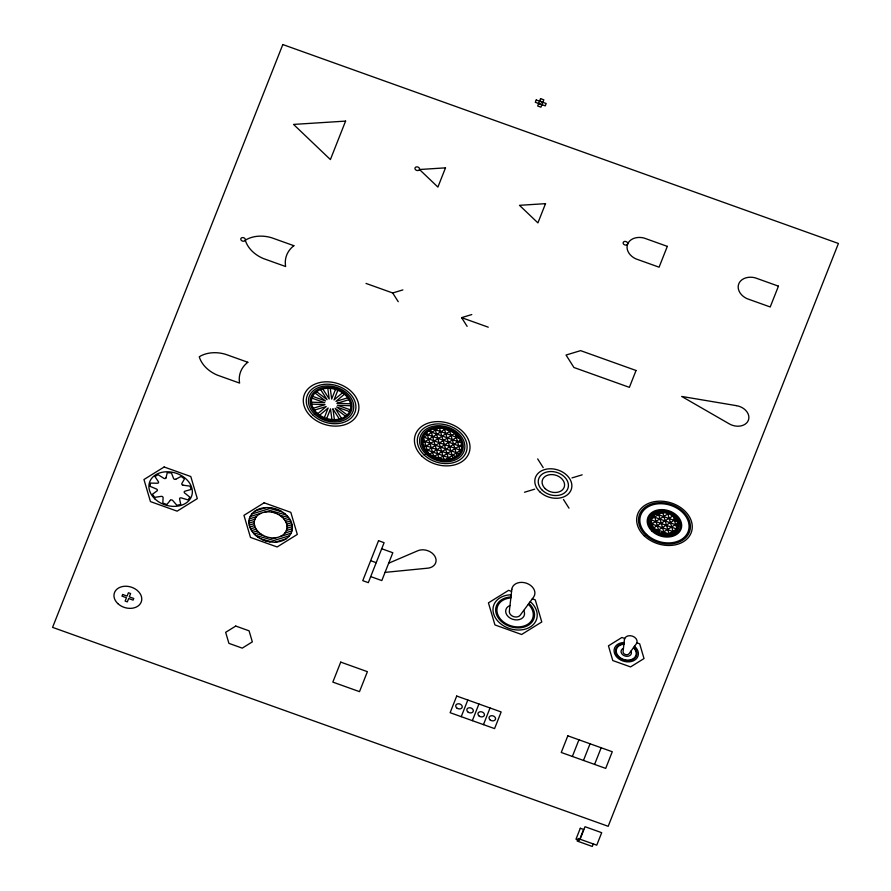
<?xml version="1.0" encoding="UTF-8"?>
<svg xmlns="http://www.w3.org/2000/svg" width="891" height="891" viewBox="0 0 891 891"><rect width="100%" height="100%" fill="white"/><g stroke="black" fill="none" stroke-linecap="round" stroke-linejoin="round"><path stroke-width="1.34" d="M166.016 477.843L167.263 472.675L171.473 472.998L173.545 478.434A1.459 1.103 17.2 0 0 175.761 479.247M324.335 417.667L328.144 408L319.68 415.161M335.484 389.423L331.675 399.079L330.26 388.398M326.696 418.503L330.505 408.846L331.92 419.538M337.845 390.269L334.036 399.925L342.489 392.775M461.237 716.665L467.82 700.014M472.353 720.652L478.924 703.99M483.468 724.628L490.039 707.977M572.356 756.459L578.938 739.797M583.471 760.435L590.054 743.785M594.587 764.411L601.169 747.761M580.086 839.211L585.019 826.714L601.692 832.684L596.758 845.169L578.148 838.542L577.168 841.037L592.27 846.45L593.261 843.955M170.337 500.285L166.84 504.518L162.797 503.07L163.109 497.679A1.459 1.103 17.2 0 0 161.249 496.354L154.711 497.356L152.383 494.305L157.061 490.885A1.459 1.103 17.2 0 0 156.526 489.048L150.033 486.319L150.512 483.089L157.362 483.245A1.459 1.103 17.2 0 0 158.409 481.753L154.989 476.574L158.052 474.669L163.866 478.322A1.459 1.103 17.2 0 0 166.004 477.877M317.764 413.702L326.229 406.541L314.412 410.105M344.405 394.234L335.952 401.395L347.768 397.832M422.646 443.105L445.5 428.894M424.005 447.393L450.657 430.832M429.662 454.132L458.019 436.501M433.783 456.704L460.424 440.132M445.868 459.455L461.349 449.81M661.545 533.264L677.695 523.206M668.829 533.854L676.904 528.831M423.058 437.715L438.572 428.081M426.399 451.024L454.778 433.405M438.918 458.62L461.794 444.431M651.477 518.996L661.712 512.648M651.41 524.164L668.295 513.673M653.482 528.018L672.75 516.045M656.823 531.047L675.901 519.219M175.805 479.224L181.118 476.44L184.504 478.846L181.853 483.523A1.459 1.103 17.2 0 0 183.123 485.205M388.688 563.201L417.456 550.894A11.817 8.943 17.2 0 1 434.685 555.973A11.817 8.943 17.2 0 1 428.359 568.113L385.057 572.378M366.023 283.427L392.697 292.972L402.899 289.898M467.129 326.351L461.594 317.642L471.785 314.556M313.231 408.256L325.048 404.692L311.672 404.113M337.132 403.244L348.938 399.68M255.338 510.833L266.03 507.603M251.83 513.962L271.744 507.948M250.193 516.535L260.874 513.305M264.917 512.091L275.597 508.861M249.335 518.863L256.385 516.735M271.621 512.136L278.671 510.008M248.957 521.057L254.926 519.253M275.286 513.105L281.255 511.3M248.945 523.128L254.336 521.502M278.092 514.33L283.483 512.704M249.235 525.122L254.28 523.596M280.364 515.722L285.41 514.196M249.77 527.026L254.614 525.567M282.235 517.226L287.08 515.766M250.549 528.875L255.283 527.439M283.784 518.84L288.517 517.404M251.552 530.646L256.24 529.232M285.042 520.533L289.731 519.119M252.766 532.35L257.488 530.925M286 522.315L290.733 520.89M254.202 533.987L259.036 532.528M286.668 524.186L291.502 522.727M255.873 535.558L260.918 534.032M287.002 526.169L292.048 524.643M257.8 537.05L263.19 535.424M286.935 528.252L292.337 526.626M260.016 538.454L265.986 536.649M286.356 530.501A16.706 12.641 17.2 0 0 266.81 511.868A16.706 12.641 17.2 0 0 258.758 532.261A16.706 12.641 17.2 0 0 286.356 530.501L292.326 528.708M262.611 539.746L269.661 537.618M284.897 533.018L291.947 530.891M265.685 540.893L276.355 537.674M280.409 536.449L291.09 533.23M269.539 541.806L289.441 535.792M275.252 542.151L285.944 538.921M524.498 492.244L534.689 489.17M571.977 477.91L582.168 474.836M311.416 402.153L324.781 402.721L311.895 398.11M337.132 403.255L350.497 403.823M350.764 405.773L337.388 405.205L350.274 409.827M183.167 485.216L190.061 486.13L191.042 489.471L184.905 491.208A1.459 1.103 17.2 0 0 184.637 492.979L189.906 497.189L188.034 499.918L181.285 497.891A1.459 1.103 17.2 0 0 179.592 498.927L180.739 504.451L176.875 505.286L172.676 500.452A1.459 1.103 17.2 0 0 170.359 500.263M539.634 100.995L542.909 102.164M538.587 103.646L541.862 104.815M461.594 317.642L488.257 327.186M442.292 428.281L452.862 432.068M433.126 428.872L459.344 438.261M428.315 431.032L461.471 442.905M656.288 513.94L677.115 521.402M425.196 433.794L461.906 446.937M652.858 516.58L677.873 525.545M312.596 396.339L325.482 400.95L315.035 392.987M423.325 436.991L461.104 450.512A20.081 15.203 17.2 0 0 437.604 428.114A20.081 15.203 17.2 0 0 427.925 452.628A20.081 15.203 17.2 0 0 461.104 450.512M349.584 411.597L336.687 406.987L347.134 414.95M651.243 519.899L676.792 529.042M422.512 440.588L459.21 453.731M651.299 523.785L674.03 531.927M422.947 444.62L456.103 456.493M653.994 528.63L668.684 533.887M425.074 449.253L451.291 458.642M431.545 455.457L442.125 459.244M511.568 591.39L508.616 590.332L488.435 602.862L494.939 624.936L521.603 634.492L541.784 621.963L535.279 599.877L532.317 598.819M381.704 548.756L392.82 552.732L381.816 580.576L370.712 576.6M624.702 638.479L621.896 637.477L608.453 645.83L612.785 660.554L630.561 666.913L644.015 658.56L639.682 643.837L636.876 642.834M370.645 560.684L376.202 562.678M316.595 391.672L327.042 399.636L320.626 389.545M345.585 416.253L335.139 408.301L341.554 418.391M537.663 458.898L543.209 467.608M563.457 499.461L569.004 508.182M392.697 292.972L398.232 301.693M322.787 388.888L329.202 398.979L327.81 388.287M332.967 408.958L339.382 419.048M673.306 516.479L676.948 528.808M654.206 515.232L659.262 532.406M667.749 513.506L673.318 532.384M662.804 512.637L669.041 533.82M658.271 513.183L664.363 533.854M651.121 520.634L653.17 527.595M455.19 433.717L460.513 451.804M449.476 430.264L457.016 455.824M444.319 428.604L452.984 458.063M439.475 428.07L448.63 459.199M434.897 428.448L444.008 459.4M430.609 429.774L439.107 458.653M426.666 432.291L433.861 456.727M423.336 436.935L427.981 452.695M332.967 408.958L334.37 419.639M523.73 610.446A9.623 7.284 17.2 0 1 519.408 619.557A9.623 7.284 17.2 0 1 506.923 615.091A9.623 7.284 17.2 0 1 509.986 605.524M528.318 604.221A18.544 14.044 17.2 0 1 525.155 625.605A18.544 14.044 17.2 0 1 498.425 616.037A18.544 14.044 17.2 0 1 510.833 597.961M528.931 603.396A19.814 14.991 17.2 0 1 525.946 626.451A19.814 14.991 17.2 0 1 497.234 616.171A19.814 14.991 17.2 0 1 510.944 596.959M530.245 601.625A22.542 17.063 17.2 0 1 527.672 628.3A22.542 17.063 17.2 0 1 494.661 616.483A22.542 17.063 17.2 0 1 511.189 594.798M634.537 646.253A12.396 9.389 17.2 0 1 633.145 660.933A12.396 9.389 17.2 0 1 614.99 654.428A12.396 9.389 17.2 0 1 624.09 642.511M633.813 647.234A10.892 8.242 17.2 0 1 632.198 659.908A10.892 8.242 17.2 0 1 616.405 654.261A10.892 8.242 17.2 0 1 623.956 643.703M633.49 647.679A10.213 7.729 17.2 0 1 631.764 659.451A10.213 7.729 17.2 0 1 617.04 654.183A10.213 7.729 17.2 0 1 623.9 644.238M630.962 651.098A5.29 4.01 17.2 0 1 628.601 656.121A5.29 4.01 17.2 0 1 621.729 653.66A5.29 4.01 17.2 0 1 623.433 648.403M511.802 589.341L509.34 611.282A5.903 4.466 17.2 0 0 513.461 616.572A5.903 4.466 17.2 0 0 520.221 615.18L533.564 597.137A11.806 8.932 17.2 0 0 526.626 583.271A11.806 8.932 17.2 0 0 511.802 589.341M624.435 639.526L623.076 651.577A3.23 2.439 17.2 0 0 625.326 654.495A3.23 2.439 17.2 0 0 629.035 653.716L636.352 643.792A6.471 4.901 17.2 0 0 632.565 636.174A6.471 4.901 17.2 0 0 624.435 639.526M282.815 44.55L52.58 627.375L608.185 826.302L838.42 243.477L282.815 44.55M122.646 594.497L121.989 596.146L126.444 597.738L125.13 601.08L127.324 601.87L128.649 598.529L133.104 600.122L133.75 598.474L129.295 596.881L130.621 593.54L128.415 592.749L127.101 596.09L122.646 594.497M345.585 121.109L330.394 159.567L293.54 124.417L345.585 121.109M445.5 167.853L437.904 187.088L419.483 169.513A2.361 1.793 17.2 0 0 416.71 166.873A2.361 1.793 17.2 0 0 415.574 169.758A2.361 1.793 17.2 0 0 419.483 169.513L445.5 167.853M536.237 99.959L535.313 102.298L545.259 105.862L546.183 103.512L536.237 99.959M540.559 98.656L537.663 105.996L540.937 107.165L543.833 99.825L540.559 98.656M378.541 540.703L362.76 580.665L368.317 582.658L384.099 542.697L378.541 540.703M340.73 662.113L332.833 682.105L359.507 691.65L367.393 671.669L340.73 662.113M545.515 203.66L537.919 222.895L519.486 205.32L545.515 203.66M456.704 696.038L450.122 712.689L494.572 728.604L501.154 711.954L456.704 696.038M667.314 246.373L659.095 267.189L635.773 258.836A14.88 11.271 17.2 0 1 627.643 244.045A2.361 1.793 17.2 0 0 624.881 241.405A2.361 1.793 17.2 0 0 623.745 244.29A2.361 1.793 17.2 0 0 627.643 244.045A14.88 11.271 17.2 0 1 644.004 238.02L667.314 246.373M636.04 370.489L629.38 387.351L573.949 367.504L566.041 355.041L580.609 350.642L636.04 370.489M567.823 735.821L561.252 752.472L605.702 768.387L612.273 751.737L567.823 735.821M778.444 286.156L770.214 306.972L746.903 298.619A14.88 11.271 17.2 0 1 738.773 283.828A14.88 11.271 17.2 0 1 755.123 277.803L778.444 286.156M580.308 828.262L575.987 839.199L579.317 840.391L583.638 829.454L580.308 828.262M164.133 466.995L143.963 479.525L150.456 501.6L177.131 511.156L197.301 498.626L190.797 476.54L164.133 466.995M264.137 502.802L243.967 515.332L250.471 537.407L277.134 546.963L297.304 534.433L290.811 512.347L264.137 502.802M235.747 626.061L225.657 632.32L228.909 643.358L242.241 648.136L252.331 641.876L249.079 630.828L235.747 626.061M736.311 405.639L681.682 396.439L729.139 423.793A13.298 10.068 17.2 0 0 748.351 420.307A13.298 10.068 17.2 0 0 736.311 405.639M293.874 245.704L271.644 237.752A29.603 22.409 17.2 0 0 245.303 240.202A2.361 1.793 17.2 0 1 241.405 240.447A2.361 1.793 17.2 0 1 242.541 237.563A2.361 1.793 17.2 0 1 245.303 240.202A29.603 22.409 17.2 0 0 263.424 258.568L285.643 266.532A35.44 26.819 17.2 0 1 293.863 245.704M247.821 362.269L225.601 354.317A29.603 22.409 17.2 0 0 199.261 356.768A29.603 22.409 17.2 0 0 217.371 375.133L239.601 383.097A35.44 26.819 17.2 0 1 247.821 362.269M117.79 603.575A14.178 10.725 17.2 0 0 141.201 602.082A14.178 10.725 17.2 0 0 124.617 586.267A14.178 10.725 17.2 0 0 117.79 603.575M310.914 416.498A28.345 21.462 17.2 0 0 357.759 413.513A28.345 21.462 17.2 0 0 324.591 381.883A28.345 21.462 17.2 0 0 310.914 416.498M316.806 412.845A20.081 15.203 17.2 0 0 349.985 410.729A20.081 15.203 17.2 0 0 326.485 388.331A20.081 15.203 17.2 0 0 316.806 412.845M315.904 413.402A21.339 16.149 17.2 0 0 351.165 411.152A21.339 16.149 17.2 0 0 326.195 387.351A21.339 16.149 17.2 0 0 315.904 413.402M314.646 414.181A23.11 17.497 17.2 0 0 352.836 411.753A23.11 17.497 17.2 0 0 325.794 385.97A23.11 17.497 17.2 0 0 314.646 414.181M313.075 415.15A25.304 19.157 17.2 0 0 354.896 412.488A25.304 19.157 17.2 0 0 325.282 384.255A25.304 19.157 17.2 0 0 313.075 415.15M422.044 456.281A28.345 21.462 17.2 0 0 468.878 453.296A28.345 21.462 17.2 0 0 435.71 421.677A28.345 21.462 17.2 0 0 422.044 456.281M426.978 453.218A21.417 16.205 17.2 0 0 462.351 450.969A21.417 16.205 17.2 0 0 437.303 427.079A21.417 16.205 17.2 0 0 426.978 453.218M425.787 453.953A23.088 17.475 17.2 0 0 463.933 451.525A23.088 17.475 17.2 0 0 436.924 425.775A23.088 17.475 17.2 0 0 425.787 453.953M424.149 454.978A25.382 19.212 17.2 0 0 466.093 452.305A25.382 19.212 17.2 0 0 436.39 423.982A25.382 19.212 17.2 0 0 424.149 454.978M539.89 491.888A18.9 14.301 17.2 0 0 571.109 489.905A18.9 14.301 17.2 0 0 549.001 468.822A18.9 14.301 17.2 0 0 539.89 491.888M545.169 488.613A11.472 8.687 17.2 0 0 564.126 487.399A11.472 8.687 17.2 0 0 550.705 474.602A11.472 8.687 17.2 0 0 545.169 488.613M542.385 490.34A15.381 11.639 17.2 0 0 567.801 488.725A15.381 11.639 17.2 0 0 549.803 471.562A15.381 11.639 17.2 0 0 542.385 490.34M644.282 535.859A28.345 21.462 17.2 0 0 691.126 532.874A28.345 21.462 17.2 0 0 657.959 501.243A28.345 21.462 17.2 0 0 644.282 535.859M654.729 529.365A13.677 10.347 17.2 0 0 677.316 527.929A13.677 10.347 17.2 0 0 661.322 512.67A13.677 10.347 17.2 0 0 654.729 529.365M653.738 529.978A15.058 11.405 17.2 0 0 678.619 528.396A15.058 11.405 17.2 0 0 660.999 511.59A15.058 11.405 17.2 0 0 653.738 529.978M652.735 530.602A16.472 12.474 17.2 0 0 679.956 528.875A16.472 12.474 17.2 0 0 660.677 510.498A16.472 12.474 17.2 0 0 652.735 530.602M651.956 531.092A17.575 13.298 17.2 0 0 680.98 529.243A17.575 13.298 17.2 0 0 660.431 509.641A17.575 13.298 17.2 0 0 651.956 531.092M646.599 534.422A25.104 19.001 17.2 0 0 688.064 531.782A25.104 19.001 17.2 0 0 658.705 503.771A25.104 19.001 17.2 0 0 646.599 534.422M645.63 535.023A26.463 20.025 17.2 0 0 689.344 532.239A26.463 20.025 17.2 0 0 658.393 502.713A26.463 20.025 17.2 0 0 645.63 535.023M154.867 498.86A22.141 16.762 17.2 0 0 191.465 496.532A22.141 16.762 17.2 0 0 165.548 471.818A22.141 16.762 17.2 0 0 154.867 498.86M254.882 534.667A22.141 16.762 17.2 0 0 291.48 532.339A22.141 16.762 17.2 0 0 265.563 507.625A22.141 16.762 17.2 0 0 254.882 534.667M456.604 707.822A3.33 2.517 17.2 0 0 462.106 707.476A3.33 2.517 17.2 0 0 458.208 703.767A3.33 2.517 17.2 0 0 456.604 707.822M467.719 711.798A3.33 2.517 17.2 0 0 473.21 711.452A3.33 2.517 17.2 0 0 469.323 707.744A3.33 2.517 17.2 0 0 467.719 711.798M478.835 715.785A3.33 2.517 17.2 0 0 484.325 715.428A3.33 2.517 17.2 0 0 480.438 711.72A3.33 2.517 17.2 0 0 478.835 715.785M489.939 719.761A3.33 2.517 17.2 0 0 495.441 719.405A3.33 2.517 17.2 0 0 491.542 715.696A3.33 2.517 17.2 0 0 489.939 719.761"/></g></svg>
